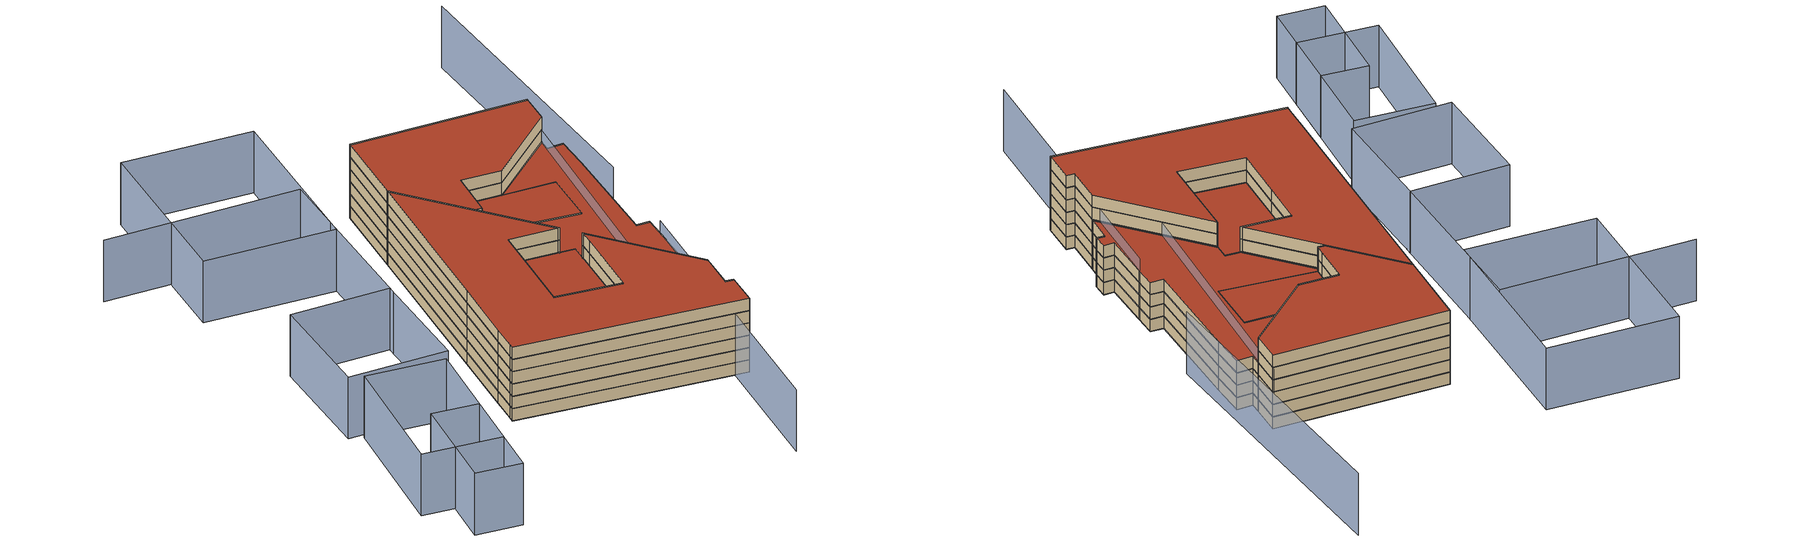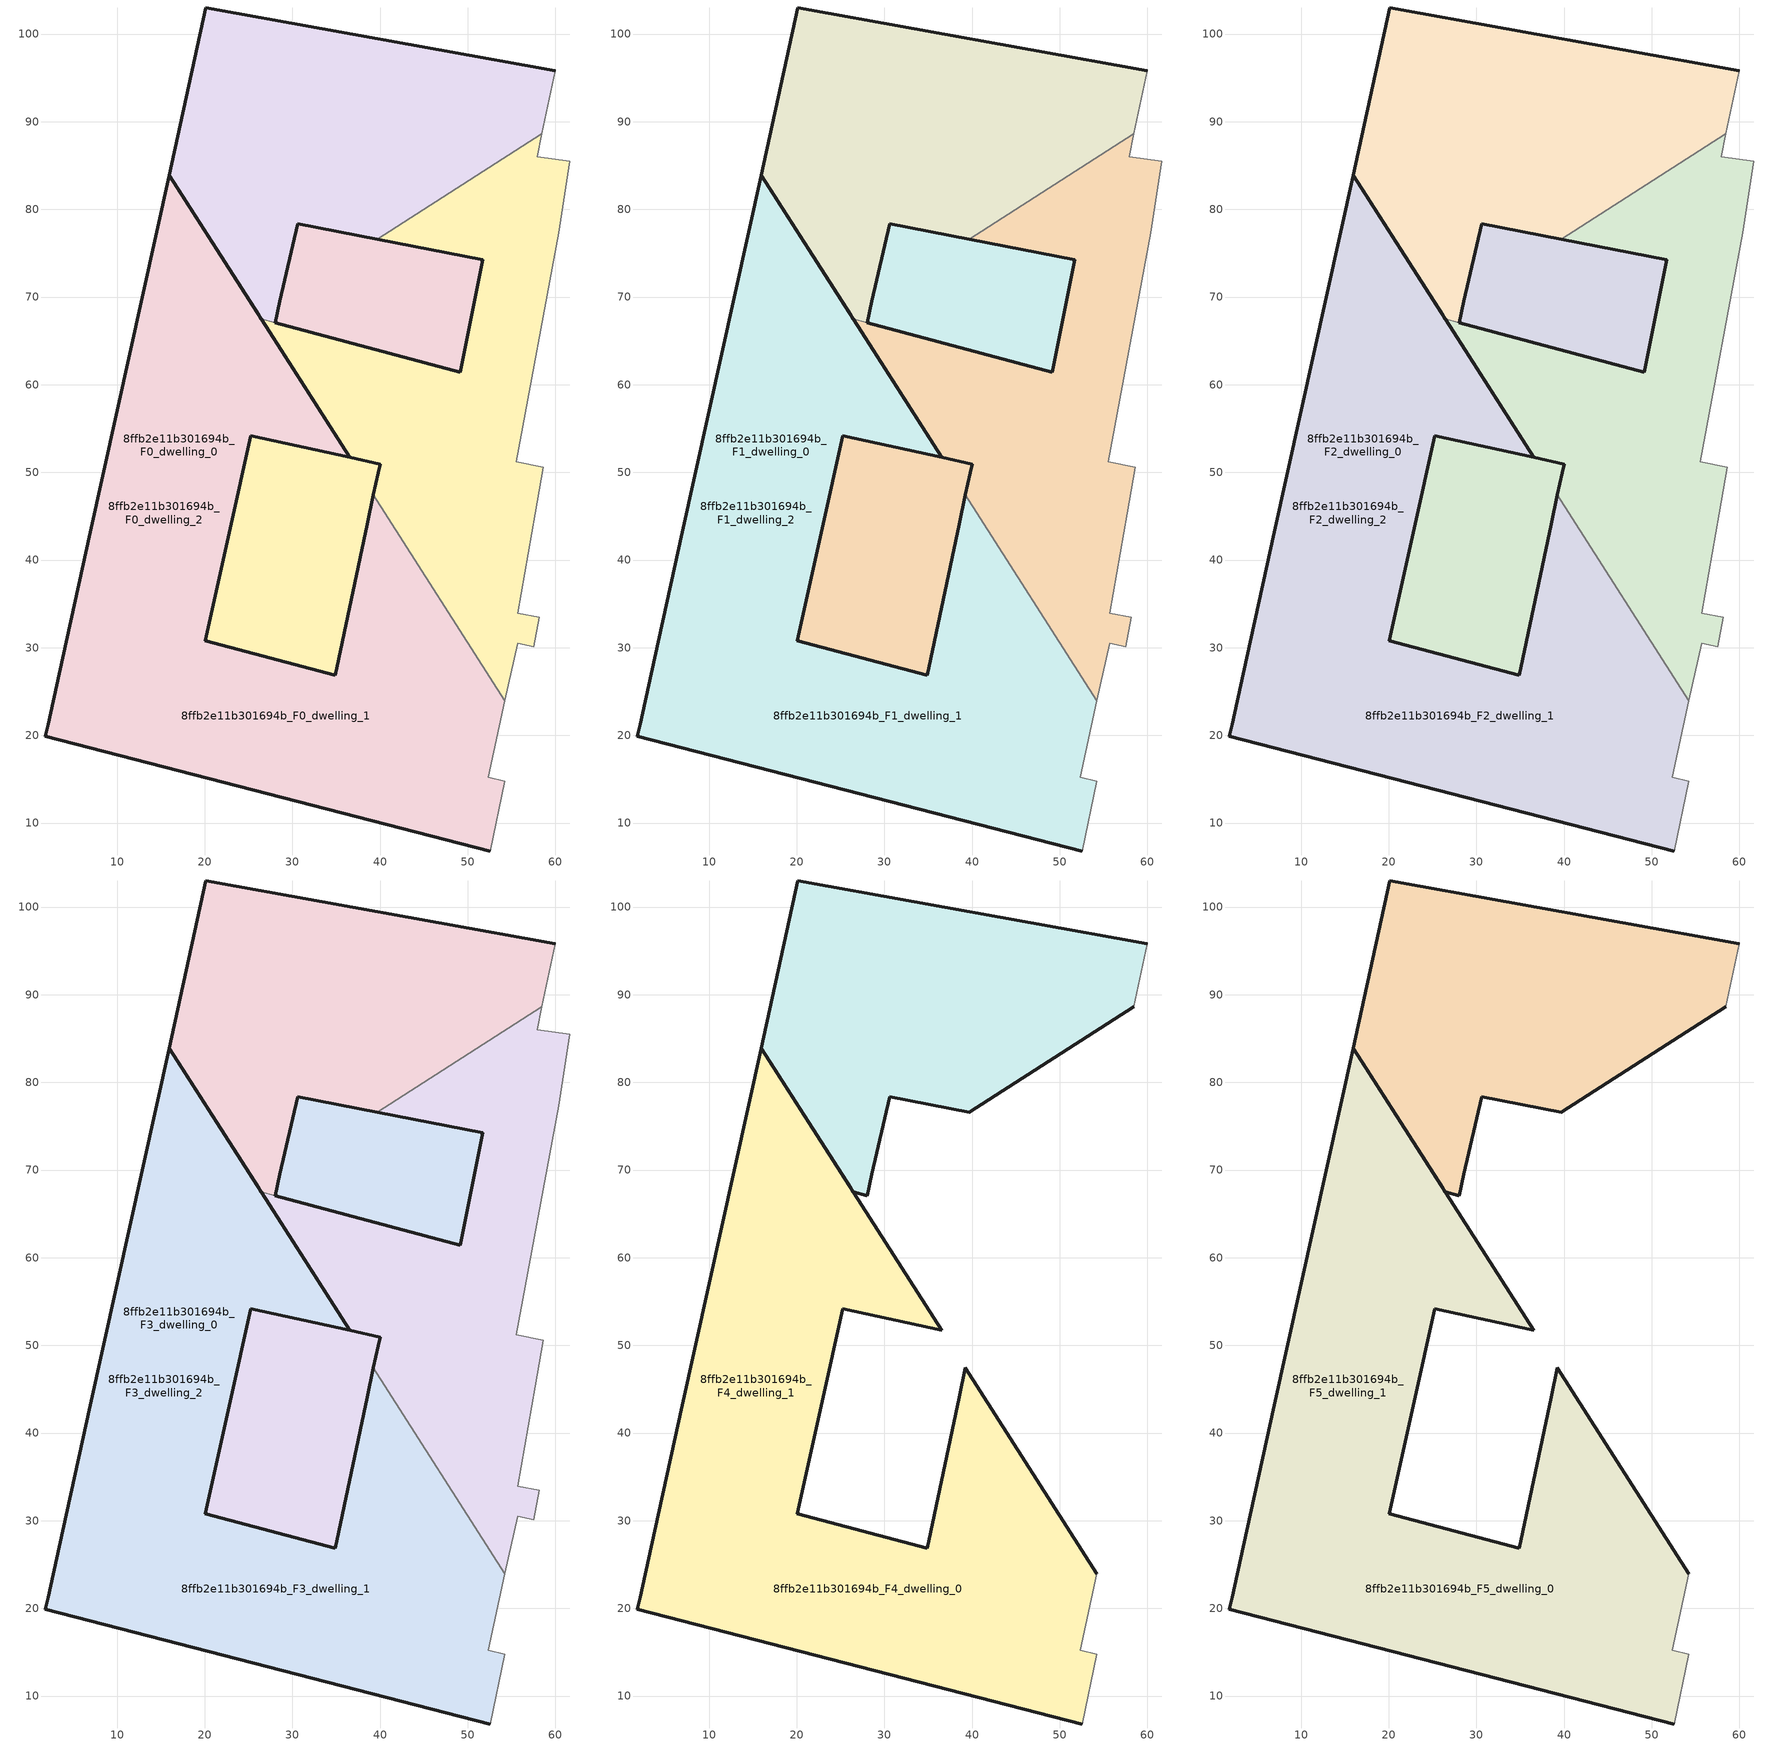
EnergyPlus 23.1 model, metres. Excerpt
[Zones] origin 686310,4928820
8ffb2e11b301694b_F0_dwelling_0
 floor ground (EU_floor_Construction): 52.6,6.82 54.23,14.78 52.33,15.24 54.25,23.96 39.25,47.44 38.54,44.08 34.87,26.85 20.09,30.81 22.93,43.64 25.27,54.2 36.52,51.7 26.42,67.52 26.27,67.76 26.13,67.96 15.94,83.92 6.97,43.19 3.39,27.01 2.13,21.26 1.83,19.93 z0; 26.27,67.76 15.94,83.92 26.13,67.96 z0; 58.46,88.62 59.96,95.82 20.14,102.97 15.94,83.92 26.27,67.76 26.42,67.53 28.02,67.09 28.58,69.53 30.63,78.38 39.67,76.61 z0; 57.56,30.11 58.16,33.49 55.69,33.92 57.68,45.34 58.6,50.62 55.55,51.21 60.36,77.36 61.62,85.51 57.92,86.03 58.46,88.62 39.67,76.61 51.74,74.25 49.13,61.42 28.02,67.09 26.42,67.53 26.42,67.52 36.52,51.7 40,50.93 39.79,49.97 39.25,47.44 54.25,23.96 55.69,30.51 z0; 34.87,26.85 38.54,44.08 39.25,47.44 39.79,49.97 40,50.93 36.52,51.7 25.27,54.2 22.93,43.64 20.09,30.81 z0; 49.13,61.42 51.74,74.25 39.67,76.61 30.63,78.38 28.58,69.53 28.02,67.09 z0
 wall outside (EU_wall_Construction): 52.6,6.82 1.83,19.93 2.13,21.26 3.39,27.01 6.97,43.19 15.94,83.92 36.52,51.7 25.27,54.2 22.93,43.64 20.09,30.81 34.87,26.85 38.54,44.08 39.25,47.44 z0:3
 wall adiabatic (EU_wall_Construction): 54.25,23.96 52.33,15.24 54.23,14.78 52.6,6.82 z0:3
 wall to 8ffb2e11b301694b_F0_dwelling_2 (EU_wall_Construction): 39.25,47.44 54.25,23.96 z0:3
8ffb2e11b301694b_F0_dwelling_1
 floor ground (EU_floor_Construction): 52.6,6.82 54.23,14.78 52.33,15.24 54.25,23.96 39.25,47.44 38.54,44.08 34.87,26.85 20.09,30.81 22.93,43.64 25.27,54.2 36.52,51.7 26.27,67.76 26.13,67.96 15.94,83.92 6.97,43.19 3.39,27.01 2.13,21.26 1.83,19.93 z0; 26.27,67.76 15.94,83.92 26.13,67.96 z0; 58.46,88.62 59.96,95.82 20.14,102.97 15.94,83.92 26.27,67.76 26.42,67.53 28.02,67.09 28.58,69.53 30.63,78.38 39.67,76.61 z0
 wall outside (EU_wall_Construction): 26.42,67.53 26.14,67.96 15.94,83.92 20.14,102.97 59.96,95.82 / 39.67,76.61 30.63,78.38 28.58,69.53 28.02,67.09 z0:3
 wall adiabatic (EU_wall_Construction): 59.96,95.82 58.46,88.62 z0:3
 wall to 8ffb2e11b301694b_F0_dwelling_2 (EU_wall_Construction): 58.46,88.62 39.67,76.61 / 28.02,67.1 26.42,67.53 z0:3
8ffb2e11b301694b_F0_dwelling_2
 floor ground (EU_floor_Construction): 52.6,6.82 54.23,14.78 52.33,15.24 54.25,23.96 39.25,47.44 38.54,44.08 34.87,26.85 20.09,30.81 22.93,43.64 25.27,54.2 36.52,51.7 26.42,67.52 15.94,83.92 6.97,43.19 3.39,27.01 2.13,21.26 1.83,19.93 z0; 57.56,30.11 58.16,33.49 55.69,33.92 57.68,45.34 58.6,50.62 55.55,51.21 60.36,77.36 61.62,85.51 57.92,86.03 58.46,88.62 39.67,76.61 51.74,74.25 49.13,61.42 28.02,67.09 26.42,67.53 26.42,67.52 36.52,51.7 40,50.93 39.79,49.97 39.25,47.44 54.25,23.96 55.69,30.51 z0; 34.87,26.85 38.54,44.08 39.25,47.44 39.79,49.97 40,50.93 36.52,51.7 25.27,54.2 22.93,43.64 20.09,30.81 z0
 wall outside (EU_wall_Construction): 28.02,67.09 49.13,61.42 51.74,74.25 39.67,76.61 / 39.25,47.44 39.79,49.97 40,50.93 36.52,51.7 26.42,67.52 26.42,67.53 z0:3
 wall adiabatic (EU_wall_Construction): 58.46,88.62 57.92,86.03 61.62,85.51 60.36,77.36 55.55,51.21 58.6,50.62 57.68,45.34 55.69,33.92 58.16,33.49 57.56,30.11 55.69,30.51 54.25,23.96 z0:3
8ffb2e11b301694b_F1_dwelling_0
 floor outside (EU_floor_Construction): 57.56,30.11 58.16,33.49 55.69,33.92 57.68,45.34 58.6,50.62 55.55,51.21 60.36,77.36 61.62,85.51 57.92,86.03 58.46,88.62 39.67,76.61 51.74,74.25 49.13,61.42 28.02,67.09 26.42,67.53 26.42,67.52 36.52,51.7 40,50.93 39.79,49.97 39.25,47.44 54.25,23.96 55.69,30.51 z3; 34.87,26.85 38.54,44.08 39.25,47.44 39.79,49.97 40,50.93 36.52,51.7 25.27,54.2 22.93,43.64 20.09,30.81 z3; 58.46,88.62 59.96,95.82 20.14,102.97 15.94,83.92 26.27,67.76 26.42,67.53 28.02,67.09 28.58,69.53 30.63,78.38 39.67,76.61 z3; 26.27,67.76 15.94,83.92 26.13,67.96 z3
 floor to 8ffb2e11b301694b_F0_dwelling_0 (EU_floor_Construction): 52.6,6.82 54.23,14.78 52.33,15.24 54.25,23.96 39.25,47.44 38.54,44.08 34.87,26.85 20.09,30.81 22.93,43.64 25.27,54.2 36.52,51.7 26.42,67.52 26.27,67.76 26.13,67.96 15.94,83.92 6.97,43.19 3.39,27.01 2.13,21.26 1.83,19.93 z3; 49.13,61.42 51.74,74.25 39.67,76.61 30.63,78.38 28.58,69.53 28.02,67.09 z3
 wall outside (EU_wall_Construction): 52.6,6.82 1.83,19.93 2.13,21.26 3.39,27.01 6.97,43.19 15.94,83.92 36.52,51.7 25.27,54.2 22.93,43.64 20.09,30.81 34.87,26.85 38.54,44.08 39.25,47.44 z3:6
 wall adiabatic (EU_wall_Construction): 54.25,23.96 52.33,15.24 54.23,14.78 52.6,6.82 z3:6
 wall to 8ffb2e11b301694b_F1_dwelling_2 (EU_wall_Construction): 39.25,47.44 54.25,23.96 z3:6
8ffb2e11b301694b_F1_dwelling_1
 floor to 8ffb2e11b301694b_F0_dwelling_1 (EU_floor_Construction): 52.6,6.82 54.23,14.78 52.33,15.24 54.25,23.96 39.25,47.44 38.54,44.08 34.87,26.85 20.09,30.81 22.93,43.64 25.27,54.2 36.52,51.7 26.27,67.76 26.13,67.96 15.94,83.92 6.97,43.19 3.39,27.01 2.13,21.26 1.83,19.93 z3; 26.27,67.76 15.94,83.92 26.13,67.96 z3; 58.46,88.62 59.96,95.82 20.14,102.97 15.94,83.92 26.27,67.76 26.42,67.53 28.02,67.09 28.58,69.53 30.63,78.38 39.67,76.61 z3
 wall outside (EU_wall_Construction): 26.42,67.53 26.14,67.96 15.94,83.92 20.14,102.97 59.96,95.82 / 39.67,76.61 30.63,78.38 28.58,69.53 28.02,67.09 z3:6
 wall adiabatic (EU_wall_Construction): 59.96,95.82 58.46,88.62 z3:6
 wall to 8ffb2e11b301694b_F1_dwelling_2 (EU_wall_Construction): 58.46,88.62 39.67,76.61 / 28.02,67.1 26.42,67.53 z3:6
8ffb2e11b301694b_F1_dwelling_2
 floor to 8ffb2e11b301694b_F0_dwelling_2 (EU_floor_Construction): 52.6,6.82 54.23,14.78 52.33,15.24 54.25,23.96 39.25,47.44 38.54,44.08 34.87,26.85 20.09,30.81 22.93,43.64 25.27,54.2 36.52,51.7 26.42,67.52 15.94,83.92 6.97,43.19 3.39,27.01 2.13,21.26 1.83,19.93 z3; 57.56,30.11 58.16,33.49 55.69,33.92 57.68,45.34 58.6,50.62 55.55,51.21 60.36,77.36 61.62,85.51 57.92,86.03 58.46,88.62 39.67,76.61 51.74,74.25 49.13,61.42 28.02,67.09 26.42,67.53 26.42,67.52 36.52,51.7 40,50.93 39.79,49.97 39.25,47.44 54.25,23.96 55.69,30.51 z3; 34.87,26.85 38.54,44.08 39.25,47.44 39.79,49.97 40,50.93 36.52,51.7 25.27,54.2 22.93,43.64 20.09,30.81 z3
 wall outside (EU_wall_Construction): 28.02,67.09 49.13,61.42 51.74,74.25 39.67,76.61 / 39.25,47.44 39.79,49.97 40,50.93 36.52,51.7 26.42,67.52 26.42,67.53 z3:6
 wall adiabatic (EU_wall_Construction): 58.46,88.62 57.92,86.03 61.62,85.51 60.36,77.36 55.55,51.21 58.6,50.62 57.68,45.34 55.69,33.92 58.16,33.49 57.56,30.11 55.69,30.51 54.25,23.96 z3:6
8ffb2e11b301694b_F2_dwelling_0
 floor outside (EU_floor_Construction): 57.56,30.11 58.16,33.49 55.69,33.92 57.68,45.34 58.6,50.62 55.55,51.21 60.36,77.36 61.62,85.51 57.92,86.03 58.46,88.62 39.67,76.61 51.74,74.25 49.13,61.42 28.02,67.09 26.42,67.53 26.42,67.52 36.52,51.7 40,50.93 39.79,49.97 39.25,47.44 54.25,23.96 55.69,30.51 z6; 34.87,26.85 38.54,44.08 39.25,47.44 39.79,49.97 40,50.93 36.52,51.7 25.27,54.2 22.93,43.64 20.09,30.81 z6; 58.46,88.62 59.96,95.82 20.14,102.97 15.94,83.92 26.27,67.76 26.42,67.53 28.02,67.09 28.58,69.53 30.63,78.38 39.67,76.61 z6; 26.27,67.76 15.94,83.92 26.13,67.96 z6
 floor to 8ffb2e11b301694b_F1_dwelling_0 (EU_floor_Construction): 52.6,6.82 54.23,14.78 52.33,15.24 54.25,23.96 39.25,47.44 38.54,44.08 34.87,26.85 20.09,30.81 22.93,43.64 25.27,54.2 36.52,51.7 26.42,67.52 26.27,67.76 26.13,67.96 15.94,83.92 6.97,43.19 3.39,27.01 2.13,21.26 1.83,19.93 z6; 49.13,61.42 51.74,74.25 39.67,76.61 30.63,78.38 28.58,69.53 28.02,67.09 z6
 wall outside (EU_wall_Construction): 52.6,6.82 1.83,19.93 2.13,21.26 3.39,27.01 6.97,43.19 15.94,83.92 36.52,51.7 25.27,54.2 22.93,43.64 20.09,30.81 34.87,26.85 38.54,44.08 39.25,47.44 z6:9
 wall adiabatic (EU_wall_Construction): 54.25,23.96 52.33,15.24 54.23,14.78 52.6,6.82 z6:9
 wall to 8ffb2e11b301694b_F2_dwelling_2 (EU_wall_Construction): 39.25,47.44 54.25,23.96 z6:9
8ffb2e11b301694b_F2_dwelling_1
 floor to 8ffb2e11b301694b_F1_dwelling_1 (EU_floor_Construction): 52.6,6.82 54.23,14.78 52.33,15.24 54.25,23.96 39.25,47.44 38.54,44.08 34.87,26.85 20.09,30.81 22.93,43.64 25.27,54.2 36.52,51.7 26.27,67.76 26.13,67.96 15.94,83.92 6.97,43.19 3.39,27.01 2.13,21.26 1.83,19.93 z6; 26.27,67.76 15.94,83.92 26.13,67.96 z6; 58.46,88.62 59.96,95.82 20.14,102.97 15.94,83.92 26.27,67.76 26.42,67.53 28.02,67.09 28.58,69.53 30.63,78.38 39.67,76.61 z6
 wall outside (EU_wall_Construction): 26.42,67.53 26.14,67.96 15.94,83.92 20.14,102.97 59.96,95.82 / 39.67,76.61 30.63,78.38 28.58,69.53 28.02,67.09 z6:9
 wall adiabatic (EU_wall_Construction): 59.96,95.82 58.46,88.62 z6:9
 wall to 8ffb2e11b301694b_F2_dwelling_2 (EU_wall_Construction): 58.46,88.62 39.67,76.61 / 28.02,67.1 26.42,67.53 z6:9
8ffb2e11b301694b_F2_dwelling_2
 floor to 8ffb2e11b301694b_F1_dwelling_2 (EU_floor_Construction): 52.6,6.82 54.23,14.78 52.33,15.24 54.25,23.96 39.25,47.44 38.54,44.08 34.87,26.85 20.09,30.81 22.93,43.64 25.27,54.2 36.52,51.7 26.42,67.52 15.94,83.92 6.97,43.19 3.39,27.01 2.13,21.26 1.83,19.93 z6; 57.56,30.11 58.16,33.49 55.69,33.92 57.68,45.34 58.6,50.62 55.55,51.21 60.36,77.36 61.62,85.51 57.92,86.03 58.46,88.62 39.67,76.61 51.74,74.25 49.13,61.42 28.02,67.09 26.42,67.53 26.42,67.52 36.52,51.7 40,50.93 39.79,49.97 39.25,47.44 54.25,23.96 55.69,30.51 z6; 34.87,26.85 38.54,44.08 39.25,47.44 39.79,49.97 40,50.93 36.52,51.7 25.27,54.2 22.93,43.64 20.09,30.81 z6
 wall outside (EU_wall_Construction): 28.02,67.09 49.13,61.42 51.74,74.25 39.67,76.61 / 39.25,47.44 39.79,49.97 40,50.93 36.52,51.7 26.42,67.52 26.42,67.53 z6:9
 wall adiabatic (EU_wall_Construction): 58.46,88.62 57.92,86.03 61.62,85.51 60.36,77.36 55.55,51.21 58.6,50.62 57.68,45.34 55.69,33.92 58.16,33.49 57.56,30.11 55.69,30.51 54.25,23.96 z6:9
8ffb2e11b301694b_F3_dwelling_0
 floor outside (EU_floor_Construction): 57.56,30.11 58.16,33.49 55.69,33.92 57.68,45.34 58.6,50.62 55.55,51.21 60.36,77.36 61.62,85.51 57.92,86.03 58.46,88.62 39.67,76.61 51.74,74.25 49.13,61.42 28.02,67.09 26.42,67.53 26.42,67.52 36.52,51.7 40,50.93 39.79,49.97 39.25,47.44 54.25,23.96 55.69,30.51 z9; 34.87,26.85 38.54,44.08 39.25,47.44 39.79,49.97 40,50.93 36.52,51.7 25.27,54.2 22.93,43.64 20.09,30.81 z9; 58.46,88.62 59.96,95.82 20.14,102.97 15.94,83.92 26.27,67.76 26.42,67.53 28.02,67.09 28.58,69.53 30.63,78.38 39.67,76.61 z9; 26.27,67.76 15.94,83.92 26.13,67.96 z9
 floor to 8ffb2e11b301694b_F2_dwelling_0 (EU_floor_Construction): 52.6,6.82 54.23,14.78 52.33,15.24 54.25,23.96 39.25,47.44 38.54,44.08 34.87,26.85 20.09,30.81 22.93,43.64 25.27,54.2 36.52,51.7 26.42,67.52 26.27,67.76 26.13,67.96 15.94,83.92 6.97,43.19 3.39,27.01 2.13,21.26 1.83,19.93 z9; 49.13,61.42 51.74,74.25 39.67,76.61 30.63,78.38 28.58,69.53 28.02,67.09 z9
 wall outside (EU_wall_Construction): 52.6,6.82 1.83,19.93 2.13,21.26 3.39,27.01 6.97,43.19 15.94,83.92 36.52,51.7 25.27,54.2 22.93,43.64 20.09,30.81 34.87,26.85 38.54,44.08 39.25,47.44 z9:12
 wall adiabatic (EU_wall_Construction): 54.25,23.96 52.33,15.24 54.23,14.78 52.6,6.82 z9:12
 wall to 8ffb2e11b301694b_F3_dwelling_2 (EU_wall_Construction): 39.25,47.44 54.25,23.96 z9:12
 roof outside (EU_floor_Construction): 61.62,85.51 60.36,77.36 55.55,51.21 58.6,50.62 57.68,45.34 55.69,33.92 58.16,33.49 57.56,30.11 55.69,30.51 54.25,23.96 39.25,47.44 39.79,49.97 40,50.93 36.52,51.7 26.42,67.52 26.42,67.53 28.02,67.09 49.13,61.42 51.74,74.25 39.67,76.61 58.46,88.62 57.92,86.03 z12; 40,50.93 39.79,49.97 39.25,47.44 38.54,44.08 34.87,26.85 20.09,30.81 22.93,43.64 25.27,54.2 36.52,51.7 z12; 51.74,74.25 49.13,61.42 28.02,67.09 28.58,69.53 30.63,78.38 39.67,76.61 z12
8ffb2e11b301694b_F3_dwelling_1
 floor to 8ffb2e11b301694b_F2_dwelling_1 (EU_floor_Construction): 52.6,6.82 54.23,14.78 52.33,15.24 54.25,23.96 39.25,47.44 38.54,44.08 34.87,26.85 20.09,30.81 22.93,43.64 25.27,54.2 36.52,51.7 26.27,67.76 26.13,67.96 15.94,83.92 6.97,43.19 3.39,27.01 2.13,21.26 1.83,19.93 z9; 26.27,67.76 15.94,83.92 26.13,67.96 z9; 58.46,88.62 59.96,95.82 20.14,102.97 15.94,83.92 26.27,67.76 26.42,67.53 28.02,67.09 28.58,69.53 30.63,78.38 39.67,76.61 z9
 wall outside (EU_wall_Construction): 26.42,67.53 26.14,67.96 15.94,83.92 20.14,102.97 59.96,95.82 / 39.67,76.61 30.63,78.38 28.58,69.53 28.02,67.09 z9:12
 wall adiabatic (EU_wall_Construction): 59.96,95.82 58.46,88.62 z9:12
 wall to 8ffb2e11b301694b_F3_dwelling_2 (EU_wall_Construction): 58.46,88.62 39.67,76.61 / 28.02,67.1 26.42,67.53 z9:12
8ffb2e11b301694b_F3_dwelling_2
 floor to 8ffb2e11b301694b_F2_dwelling_2 (EU_floor_Construction): 52.6,6.82 54.23,14.78 52.33,15.24 54.25,23.96 39.25,47.44 38.54,44.08 34.87,26.85 20.09,30.81 22.93,43.64 25.27,54.2 36.52,51.7 26.42,67.52 15.94,83.92 6.97,43.19 3.39,27.01 2.13,21.26 1.83,19.93 z9; 57.56,30.11 58.16,33.49 55.69,33.92 57.68,45.34 58.6,50.62 55.55,51.21 60.36,77.36 61.62,85.51 57.92,86.03 58.46,88.62 39.67,76.61 51.74,74.25 49.13,61.42 28.02,67.09 26.42,67.53 26.42,67.52 36.52,51.7 40,50.93 39.79,49.97 39.25,47.44 54.25,23.96 55.69,30.51 z9; 34.87,26.85 38.54,44.08 39.25,47.44 39.79,49.97 40,50.93 36.52,51.7 25.27,54.2 22.93,43.64 20.09,30.81 z9
 wall outside (EU_wall_Construction): 28.02,67.09 49.13,61.42 51.74,74.25 39.67,76.61 / 39.25,47.44 39.79,49.97 40,50.93 36.52,51.7 26.42,67.52 26.42,67.53 z9:12
 wall adiabatic (EU_wall_Construction): 58.46,88.62 57.92,86.03 61.62,85.51 60.36,77.36 55.55,51.21 58.6,50.62 57.68,45.34 55.69,33.92 58.16,33.49 57.56,30.11 55.69,30.51 54.25,23.96 z9:12
 roof outside (EU_roof_Construction): 26.42,67.52 36.52,51.7 25.27,54.2 22.93,43.64 20.09,30.81 34.87,26.85 38.54,44.08 39.25,47.44 54.25,23.96 52.33,15.24 54.23,14.78 52.6,6.82 1.83,19.93 2.13,21.26 3.39,27.01 6.97,43.19 15.94,83.92 z12; 61.62,85.51 60.36,77.36 55.55,51.21 58.6,50.62 57.68,45.34 55.69,33.92 58.16,33.49 57.56,30.11 55.69,30.51 54.25,23.96 39.25,47.44 39.79,49.97 40,50.93 36.52,51.7 26.42,67.52 26.42,67.53 28.02,67.09 49.13,61.42 51.74,74.25 39.67,76.61 58.46,88.62 57.92,86.03 z12; 40,50.93 39.79,49.97 39.25,47.44 38.54,44.08 34.87,26.85 20.09,30.81 22.93,43.64 25.27,54.2 36.52,51.7 z12
8ffb2e11b301694b_F4_dwelling_0
 floor outside (EU_floor_Construction): 58.46,88.62 59.96,95.82 20.14,102.97 15.94,83.92 26.27,67.76 26.42,67.53 28.02,67.09 28.58,69.53 30.63,78.38 39.67,76.61 z12; 26.27,67.76 15.94,83.92 26.13,67.96 z12
 floor to 8ffb2e11b301694b_F3_dwelling_0 (EU_floor_Construction): 52.6,6.82 54.23,14.78 52.33,15.24 54.25,23.96 39.25,47.44 38.54,44.08 34.87,26.85 20.09,30.81 22.93,43.64 25.27,54.2 36.52,51.7 26.42,67.52 26.27,67.76 26.13,67.96 15.94,83.92 6.97,43.19 3.39,27.01 2.13,21.26 1.83,19.93 z12
 wall outside (EU_wall_Construction): 52.6,6.82 1.83,19.93 2.13,21.26 3.39,27.01 6.97,43.19 15.94,83.92 36.52,51.7 25.27,54.2 22.93,43.64 20.09,30.81 34.87,26.85 38.54,44.08 39.25,47.44 54.25,23.96 z12:15
 wall adiabatic (EU_wall_Construction): 54.25,23.96 52.33,15.24 54.23,14.78 52.6,6.82 z12:15
8ffb2e11b301694b_F4_dwelling_1
 floor to 8ffb2e11b301694b_F3_dwelling_1 (EU_floor_Construction): 52.6,6.82 54.23,14.78 52.33,15.24 54.25,23.96 39.25,47.44 38.54,44.08 34.87,26.85 20.09,30.81 22.93,43.64 25.27,54.2 36.52,51.7 26.27,67.76 26.13,67.96 15.94,83.92 6.97,43.19 3.39,27.01 2.13,21.26 1.83,19.93 z12; 26.27,67.76 15.94,83.92 26.13,67.96 z12; 58.46,88.62 59.96,95.82 20.14,102.97 15.94,83.92 26.27,67.76 26.42,67.53 28.02,67.09 28.58,69.53 30.63,78.38 39.67,76.61 z12
 wall outside (EU_wall_Construction): 58.46,88.62 39.67,76.61 30.63,78.38 28.58,69.53 28.02,67.09 26.42,67.53 26.14,67.96 15.94,83.92 20.14,102.97 59.96,95.82 z12:15
 wall adiabatic (EU_wall_Construction): 59.96,95.82 58.46,88.62 z12:15
8ffb2e11b301694b_F5_dwelling_0
 floor outside (EU_floor_Construction): 26.27,67.76 15.94,83.92 26.13,67.96 z15; 58.46,88.62 59.96,95.82 20.14,102.97 15.94,83.92 26.27,67.76 26.42,67.53 28.02,67.09 28.58,69.53 30.63,78.38 39.67,76.61 z15
 floor to 8ffb2e11b301694b_F4_dwelling_0 (EU_floor_Construction): 52.6,6.82 54.23,14.78 52.33,15.24 54.25,23.96 39.25,47.44 38.54,44.08 34.87,26.85 20.09,30.81 22.93,43.64 25.27,54.2 36.52,51.7 26.27,67.76 26.13,67.96 15.94,83.92 6.97,43.19 3.39,27.01 2.13,21.26 1.83,19.93 z15
 wall outside (EU_wall_Construction): 52.6,6.82 1.83,19.93 2.13,21.26 3.39,27.01 6.97,43.19 15.94,83.92 36.52,51.7 25.27,54.2 22.93,43.64 20.09,30.81 34.87,26.85 38.54,44.08 39.25,47.44 54.25,23.96 z15:18
 wall adiabatic (EU_wall_Construction): 54.25,23.96 52.33,15.24 54.23,14.78 52.6,6.82 z15:18
 roof outside (EU_roof_Construction): 15.94,83.92 26.27,67.76 26.13,67.96 z18; 26.27,67.76 36.52,51.7 25.27,54.2 22.93,43.64 20.09,30.81 34.87,26.85 38.54,44.08 39.25,47.44 54.25,23.96 52.33,15.24 54.23,14.78 52.6,6.82 1.83,19.93 2.13,21.26 3.39,27.01 6.97,43.19 15.94,83.92 26.13,67.96 z18; 59.96,95.82 58.46,88.62 39.67,76.61 30.63,78.38 28.58,69.53 28.02,67.09 26.42,67.53 26.27,67.76 15.94,83.92 20.14,102.97 z18
8ffb2e11b301694b_F5_dwelling_1
 floor to 8ffb2e11b301694b_F4_dwelling_1 (EU_floor_Construction): 52.6,6.82 54.23,14.78 52.33,15.24 54.25,23.96 39.25,47.44 38.54,44.08 34.87,26.85 20.09,30.81 22.93,43.64 25.27,54.2 36.52,51.7 26.27,67.76 26.13,67.96 15.94,83.92 6.97,43.19 3.39,27.01 2.13,21.26 1.83,19.93 z15; 26.27,67.76 15.94,83.92 26.13,67.96 z15; 58.46,88.62 59.96,95.82 20.14,102.97 15.94,83.92 26.27,67.76 26.42,67.53 28.02,67.09 28.58,69.53 30.63,78.38 39.67,76.61 z15
 wall outside (EU_wall_Construction): 58.46,88.62 39.67,76.61 30.63,78.38 28.58,69.53 28.02,67.09 26.42,67.53 26.14,67.96 15.94,83.92 20.14,102.97 59.96,95.82 z15:18
 wall adiabatic (EU_wall_Construction): 59.96,95.82 58.46,88.62 z15:18
 roof outside (EU_roof_Construction): 15.94,83.92 26.27,67.76 26.13,67.96 z18; 26.27,67.76 36.52,51.7 25.27,54.2 22.93,43.64 20.09,30.81 34.87,26.85 38.54,44.08 39.25,47.44 54.25,23.96 52.33,15.24 54.23,14.78 52.6,6.82 1.83,19.93 2.13,21.26 3.39,27.01 6.97,43.19 15.94,83.92 26.13,67.96 z18; 59.96,95.82 58.46,88.62 39.67,76.61 30.63,78.38 28.58,69.53 28.02,67.09 26.42,67.53 26.27,67.76 15.94,83.92 20.14,102.97 z18
shading: 42.67,-23.48 57.78,45.79 / 46.07,37.4 60.1,96.41 / 61.78,68.07 69.26,139.22 / -39.84,106.23 4.52,98.62 / 4.52,98.62 -2.88,55.46 / -13.54,10.14 -19.53,-13.85 / -19.53,-13.85 -29.93,-11.25 / -29.93,-11.25 -23.94,12.73 / -23.94,12.73 -13.54,10.14 / -9.03,28.07 -16.91,-3.26 / -16.91,-3.26 -34.57,1.18 / -34.57,1.18 -26.69,32.51 / -26.69,32.51 -9.03,28.07 / -2.62,56.99 -6.96,30.36 / -6.96,30.36 -29.6,34.05 / -29.6,34.05 -25.26,60.68 / -25.26,60.68 -2.62,56.99 / 9.75,122.53 1.55,81.81 / 1.55,81.81 -27.82,87.73 / -27.82,87.73 -19.62,128.45 / -19.62,128.45 9.75,122.53 z0:15
[Building]
EU S2 Campaign: North Axis=0; Terrain=City; Solar Distribution=FullExterior
[Site:Location]
Bologna: Latitude=44.5; Longitude=11.25; Time Zone=1; Elevation=37
[SizingPeriod:WeatherFileDays]
AnnualSizingPeriod: Begin Month=1; Begin Day of Month=1; End Month=12; End Day of Month=31; Day of Week for Start Day=Monday; Use Weather File Daylight Saving Period=No; Use Weather File Rain and Snow Indicators=No
[MATERIAL]
EU_InternalMass_Material: Roughness=MediumRough; Thickness=0.1; Conductivity=1; Density=1800; Specific Heat=900; Thermal Absorptance=0.9; Solar Absorptance=0.7; Visible Absorptance=0.7
[MATERIAL:NOMASS] Roughness=MediumRough; Thermal Absorptance=0.9; Solar Absorptance=0.7; Visible Absorptance=0.7
Name | Thermal Resistance
EU_wall_NoMass | 0.905828
EU_roof_NoMass | 0.37593
EU_floor_NoMass | 0.67114
[CONSTRUCTION]
EU_wall_Construction: EU_wall_NoMass
EU_roof_Construction: EU_roof_NoMass
EU_floor_Construction: EU_floor_NoMass
EU_InternalMass_Construction: EU_InternalMass_Material
[ZONE] Type=1; Multiplier=1; Ceiling Height=autocalculate; Floor Area=autocalculate; Part of Total Floor Area=Yes
Name | Volume
8ffb2e11b301694b_F0_dwelling_0; 8ffb2e11b301694b_F1_dwelling_0; 8ffb2e11b301694b_F2_dwelling_0; 8ffb2e11b301694b_F3_dwelling_0 | 12293.1
8ffb2e11b301694b_F4_dwelling_0; 8ffb2e11b301694b_F5_dwelling_0; 8ffb2e11b301694b_F0_dwelling_1 | 7796.72
8ffb2e11b301694b_F1_dwelling_1; 8ffb2e11b301694b_F2_dwelling_1; 8ffb2e11b301694b_F3_dwelling_1; 8ffb2e11b301694b_F4_dwelling_1; 8ffb2e11b301694b_F5_dwelling_1 | 7796.71
8ffb2e11b301694b_F0_dwelling_2; 8ffb2e11b301694b_F1_dwelling_2; 8ffb2e11b301694b_F2_dwelling_2; 8ffb2e11b301694b_F3_dwelling_2 | 8886.39
[INTERNALMASS] Construction=EU_InternalMass_Construction
Name | Zone or ZoneList | Surface Area
8ffb2e11b301694b_F0_dwelling_0_EU_InternalMass | 8ffb2e11b301694b_F0_dwelling_0 | 1730.72
8ffb2e11b301694b_F0_dwelling_1_EU_InternalMass | 8ffb2e11b301694b_F0_dwelling_1 | 868.189
8ffb2e11b301694b_F0_dwelling_2_EU_InternalMass | 8ffb2e11b301694b_F0_dwelling_2 | 862.549
8ffb2e11b301694b_F1_dwelling_0_EU_InternalMass | 8ffb2e11b301694b_F1_dwelling_0 | 1730.72
8ffb2e11b301694b_F1_dwelling_1_EU_InternalMass | 8ffb2e11b301694b_F1_dwelling_1 | 868.189
8ffb2e11b301694b_F1_dwelling_2_EU_InternalMass | 8ffb2e11b301694b_F1_dwelling_2 | 862.549
8ffb2e11b301694b_F2_dwelling_0_EU_InternalMass | 8ffb2e11b301694b_F2_dwelling_0 | 1730.72
8ffb2e11b301694b_F2_dwelling_1_EU_InternalMass | 8ffb2e11b301694b_F2_dwelling_1 | 868.189
8ffb2e11b301694b_F2_dwelling_2_EU_InternalMass | 8ffb2e11b301694b_F2_dwelling_2 | 862.549
8ffb2e11b301694b_F3_dwelling_0_EU_InternalMass | 8ffb2e11b301694b_F3_dwelling_0 | 1730.72
8ffb2e11b301694b_F3_dwelling_1_EU_InternalMass | 8ffb2e11b301694b_F3_dwelling_1 | 868.189
8ffb2e11b301694b_F3_dwelling_2_EU_InternalMass | 8ffb2e11b301694b_F3_dwelling_2 | 862.549
8ffb2e11b301694b_F4_dwelling_0_EU_InternalMass | 8ffb2e11b301694b_F4_dwelling_0 | 1730.74
8ffb2e11b301694b_F4_dwelling_1_EU_InternalMass | 8ffb2e11b301694b_F4_dwelling_1 | 1730.73
8ffb2e11b301694b_F5_dwelling_0_EU_InternalMass | 8ffb2e11b301694b_F5_dwelling_0 | 1730.74
8ffb2e11b301694b_F5_dwelling_1_EU_InternalMass | 8ffb2e11b301694b_F5_dwelling_1 | 1730.73
[OTHEREQUIPMENT] Fuel Type=Electricity; Design Level Calculation Method=Watts/Area; Power per Zone Floor Area=1; Fraction Latent=0; Fraction Radiant=0; Fraction Lost=0; Carbon Dioxide Generation Rate=0; EndUse Subcategory=EU_Step8_InternalGains
Name | Zone or ZoneList or Space or SpaceList | Schedule
EU_Step8_InternalGain_8ffb2e11b301694b_F0_dwelling_0_f000 | 8ffb2e11b301694b_F0_dwelling_0 | EU_Step8_GainSchedule_8ffb2e11b301694b_F0_dwelling_0_f000
EU_Step8_InternalGain_8ffb2e11b301694b_F0_dwelling_1_f000 | 8ffb2e11b301694b_F0_dwelling_1 | EU_Step8_GainSchedule_8ffb2e11b301694b_F0_dwelling_1_f000
EU_Step8_InternalGain_8ffb2e11b301694b_F0_dwelling_2_f000 | 8ffb2e11b301694b_F0_dwelling_2 | EU_Step8_GainSchedule_8ffb2e11b301694b_F0_dwelling_2_f000
EU_Step8_InternalGain_8ffb2e11b301694b_F1_dwelling_0_f000 | 8ffb2e11b301694b_F1_dwelling_0 | EU_Step8_GainSchedule_8ffb2e11b301694b_F1_dwelling_0_f000
EU_Step8_InternalGain_8ffb2e11b301694b_F1_dwelling_1_f000 | 8ffb2e11b301694b_F1_dwelling_1 | EU_Step8_GainSchedule_8ffb2e11b301694b_F1_dwelling_1_f000
EU_Step8_InternalGain_8ffb2e11b301694b_F1_dwelling_2_f000 | 8ffb2e11b301694b_F1_dwelling_2 | EU_Step8_GainSchedule_8ffb2e11b301694b_F1_dwelling_2_f000
EU_Step8_InternalGain_8ffb2e11b301694b_F2_dwelling_0_f000 | 8ffb2e11b301694b_F2_dwelling_0 | EU_Step8_GainSchedule_8ffb2e11b301694b_F2_dwelling_0_f000
EU_Step8_InternalGain_8ffb2e11b301694b_F2_dwelling_1_f000 | 8ffb2e11b301694b_F2_dwelling_1 | EU_Step8_GainSchedule_8ffb2e11b301694b_F2_dwelling_1_f000
EU_Step8_InternalGain_8ffb2e11b301694b_F2_dwelling_2_f000 | 8ffb2e11b301694b_F2_dwelling_2 | EU_Step8_GainSchedule_8ffb2e11b301694b_F2_dwelling_2_f000
EU_Step8_InternalGain_8ffb2e11b301694b_F3_dwelling_0_f000 | 8ffb2e11b301694b_F3_dwelling_0 | EU_Step8_GainSchedule_8ffb2e11b301694b_F3_dwelling_0_f000
EU_Step8_InternalGain_8ffb2e11b301694b_F3_dwelling_1_f000 | 8ffb2e11b301694b_F3_dwelling_1 | EU_Step8_GainSchedule_8ffb2e11b301694b_F3_dwelling_1_f000
EU_Step8_InternalGain_8ffb2e11b301694b_F3_dwelling_2_f000 | 8ffb2e11b301694b_F3_dwelling_2 | EU_Step8_GainSchedule_8ffb2e11b301694b_F3_dwelling_2_f000
EU_Step8_InternalGain_8ffb2e11b301694b_F4_dwelling_0_f000 | 8ffb2e11b301694b_F4_dwelling_0 | EU_Step8_GainSchedule_8ffb2e11b301694b_F4_dwelling_0_f000
EU_Step8_InternalGain_8ffb2e11b301694b_F4_dwelling_1_f000 | 8ffb2e11b301694b_F4_dwelling_1 | EU_Step8_GainSchedule_8ffb2e11b301694b_F4_dwelling_1_f000
EU_Step8_InternalGain_8ffb2e11b301694b_F5_dwelling_0_f000 | 8ffb2e11b301694b_F5_dwelling_0 | EU_Step8_GainSchedule_8ffb2e11b301694b_F5_dwelling_0_f000
EU_Step8_InternalGain_8ffb2e11b301694b_F5_dwelling_1_f000 | 8ffb2e11b301694b_F5_dwelling_1 | EU_Step8_GainSchedule_8ffb2e11b301694b_F5_dwelling_1_f000
[ZONEVENTILATION:DESIGNFLOWRATE] Schedule=EU_AlwaysOn; Design Flow Rate Calculation Method=AirChanges/Hour; Air Changes per Hour=0.73129; Ventilation Type=Natural; Fan Pressure Rise=0; Fan Total Efficiency=1; Constant Term Coefficient=1; Temperature Term Coefficient=0; Velocity Term Coefficient=0; Velocity Squared Term Coefficient=0; Minimum Indoor Temperature=-100; Maximum Indoor Temperature=100; Delta Temperature=-100; Minimum Outdoor Temperature=-100; Maximum Outdoor Temperature=100; Maximum Wind Speed=40
Name | Zone or ZoneList or Space or SpaceList
EU_ConstantAir_8ffb2e11b301694b_F0_dwelling_0 | 8ffb2e11b301694b_F0_dwelling_0
EU_ConstantAir_8ffb2e11b301694b_F0_dwelling_1 | 8ffb2e11b301694b_F0_dwelling_1
EU_ConstantAir_8ffb2e11b301694b_F0_dwelling_2 | 8ffb2e11b301694b_F0_dwelling_2
EU_ConstantAir_8ffb2e11b301694b_F1_dwelling_0 | 8ffb2e11b301694b_F1_dwelling_0
EU_ConstantAir_8ffb2e11b301694b_F1_dwelling_1 | 8ffb2e11b301694b_F1_dwelling_1
EU_ConstantAir_8ffb2e11b301694b_F1_dwelling_2 | 8ffb2e11b301694b_F1_dwelling_2
EU_ConstantAir_8ffb2e11b301694b_F2_dwelling_0 | 8ffb2e11b301694b_F2_dwelling_0
EU_ConstantAir_8ffb2e11b301694b_F2_dwelling_1 | 8ffb2e11b301694b_F2_dwelling_1
EU_ConstantAir_8ffb2e11b301694b_F2_dwelling_2 | 8ffb2e11b301694b_F2_dwelling_2
EU_ConstantAir_8ffb2e11b301694b_F3_dwelling_0 | 8ffb2e11b301694b_F3_dwelling_0
EU_ConstantAir_8ffb2e11b301694b_F3_dwelling_1 | 8ffb2e11b301694b_F3_dwelling_1
EU_ConstantAir_8ffb2e11b301694b_F3_dwelling_2 | 8ffb2e11b301694b_F3_dwelling_2
EU_ConstantAir_8ffb2e11b301694b_F4_dwelling_0 | 8ffb2e11b301694b_F4_dwelling_0
EU_ConstantAir_8ffb2e11b301694b_F4_dwelling_1 | 8ffb2e11b301694b_F4_dwelling_1
EU_ConstantAir_8ffb2e11b301694b_F5_dwelling_0 | 8ffb2e11b301694b_F5_dwelling_0
EU_ConstantAir_8ffb2e11b301694b_F5_dwelling_1 | 8ffb2e11b301694b_F5_dwelling_1
[HVACTEMPLATE:THERMOSTAT] Constant Heating Setpoint=20; Constant Cooling Setpoint=50
EU_HeatOnly_8ffb2e11b301694b_F0_dwelling_0; EU_HeatOnly_8ffb2e11b301694b_F0_dwelling_1; EU_HeatOnly_8ffb2e11b301694b_F0_dwelling_2; EU_HeatOnly_8ffb2e11b301694b_F1_dwelling_0; EU_HeatOnly_8ffb2e11b301694b_F1_dwelling_1; EU_HeatOnly_8ffb2e11b301694b_F1_dwelling_2; EU_HeatOnly_8ffb2e11b301694b_F2_dwelling_0; EU_HeatOnly_8ffb2e11b301694b_F2_dwelling_1; EU_HeatOnly_8ffb2e11b301694b_F2_dwelling_2; EU_HeatOnly_8ffb2e11b301694b_F3_dwelling_0; EU_HeatOnly_8ffb2e11b301694b_F3_dwelling_1; EU_HeatOnly_8ffb2e11b301694b_F3_dwelling_2; EU_HeatOnly_8ffb2e11b301694b_F4_dwelling_0; EU_HeatOnly_8ffb2e11b301694b_F4_dwelling_1; EU_HeatOnly_8ffb2e11b301694b_F5_dwelling_0; EU_HeatOnly_8ffb2e11b301694b_F5_dwelling_1
[HVACTEMPLATE:ZONE:IDEALLOADSAIRSYSTEM] System Availability Schedule=EU_AlwaysOn; Maximum Heating Supply Air Temperature=50; Minimum Cooling Supply Air Temperature=13; Maximum Heating Supply Air Humidity Ratio=0.0156; Minimum Cooling Supply Air Humidity Ratio=0.0077; Heating Limit=NoLimit; Cooling Limit=NoLimit; Heating Availability Schedule=EU_AlwaysOn; Cooling Availability Schedule=EU_CoolingOff; Dehumidification Control Type=ConstantSensibleHeatRatio; Cooling Sensible Heat Ratio=0.7; Dehumidification Setpoint=60; Humidification Control Type=None; Humidification Setpoint=30; Outdoor Air Method=None; Outdoor Air Flow Rate per Person=0.00944; Outdoor Air Flow Rate per Zone Floor Area=0; Outdoor Air Flow Rate per Zone=0; Demand Controlled Ventilation Type=None; Outdoor Air Economizer Type=NoEconomizer; Heat Recovery Type=None; Sensible Heat Recovery Effectiveness=0.7; Latent Heat Recovery Effectiveness=0.65
Name | Template Thermostat
8ffb2e11b301694b_F0_dwelling_0 | EU_HeatOnly_8ffb2e11b301694b_F0_dwelling_0
8ffb2e11b301694b_F0_dwelling_1 | EU_HeatOnly_8ffb2e11b301694b_F0_dwelling_1
8ffb2e11b301694b_F0_dwelling_2 | EU_HeatOnly_8ffb2e11b301694b_F0_dwelling_2
8ffb2e11b301694b_F1_dwelling_0 | EU_HeatOnly_8ffb2e11b301694b_F1_dwelling_0
8ffb2e11b301694b_F1_dwelling_1 | EU_HeatOnly_8ffb2e11b301694b_F1_dwelling_1
8ffb2e11b301694b_F1_dwelling_2 | EU_HeatOnly_8ffb2e11b301694b_F1_dwelling_2
8ffb2e11b301694b_F2_dwelling_0 | EU_HeatOnly_8ffb2e11b301694b_F2_dwelling_0
8ffb2e11b301694b_F2_dwelling_1 | EU_HeatOnly_8ffb2e11b301694b_F2_dwelling_1
8ffb2e11b301694b_F2_dwelling_2 | EU_HeatOnly_8ffb2e11b301694b_F2_dwelling_2
8ffb2e11b301694b_F3_dwelling_0 | EU_HeatOnly_8ffb2e11b301694b_F3_dwelling_0
8ffb2e11b301694b_F3_dwelling_1 | EU_HeatOnly_8ffb2e11b301694b_F3_dwelling_1
8ffb2e11b301694b_F3_dwelling_2 | EU_HeatOnly_8ffb2e11b301694b_F3_dwelling_2
8ffb2e11b301694b_F4_dwelling_0 | EU_HeatOnly_8ffb2e11b301694b_F4_dwelling_0
8ffb2e11b301694b_F4_dwelling_1 | EU_HeatOnly_8ffb2e11b301694b_F4_dwelling_1
8ffb2e11b301694b_F5_dwelling_0 | EU_HeatOnly_8ffb2e11b301694b_F5_dwelling_0
8ffb2e11b301694b_F5_dwelling_1 | EU_HeatOnly_8ffb2e11b301694b_F5_dwelling_1
[SIZING:ZONE] Zone Cooling Design Supply Air Temperature Input Method=SupplyAirTemperature; Zone Cooling Design Supply Air Temperature=13; Zone Heating Design Supply Air Temperature Input Method=SupplyAirTemperature; Zone Heating Design Supply Air Temperature=50; Zone Cooling Design Supply Air Humidity Ratio=0.008; Zone Heating Design Supply Air Humidity Ratio=0.008; Cooling Design Air Flow Method=DesignDay; Cooling Design Air Flow Rate=0; Cooling Minimum Air Flow per Zone Floor Area=0.000762; Cooling Minimum Air Flow=0; Cooling Minimum Air Flow Fraction=0.2; Heating Design Air Flow Method=DesignDay; Heating Design Air Flow Rate=0; Heating Maximum Air Flow per Zone Floor Area=0.002032; Heating Maximum Air Flow=0.141576; Heating Maximum Air Flow Fraction=0.3; Account for Dedicated Outdoor Air System=No; Dedicated Outdoor Air System Control Strategy=NeutralSupplyAir; Dedicated Outdoor Air Low Setpoint Temperature for Design=autosize; Dedicated Outdoor Air High Setpoint Temperature for Design=autosize; Zone Load Sizing Method=Sensible Load Only No Latent Load; Zone Latent Cooling Design Supply Air Humidity Ratio Input Method=HumidityRatioDifference; Zone Cooling Design Supply Air Humidity Ratio Difference=0.005; Zone Latent Heating Design Supply Air Humidity Ratio Input Method=HumidityRatioDifference; Zone Humidification Design Supply Air Humidity Ratio Difference=0.005
8ffb2e11b301694b_F0_dwelling_0; 8ffb2e11b301694b_F0_dwelling_1; 8ffb2e11b301694b_F0_dwelling_2; 8ffb2e11b301694b_F1_dwelling_0; 8ffb2e11b301694b_F1_dwelling_1; 8ffb2e11b301694b_F1_dwelling_2; 8ffb2e11b301694b_F2_dwelling_0; 8ffb2e11b301694b_F2_dwelling_1; 8ffb2e11b301694b_F2_dwelling_2; 8ffb2e11b301694b_F3_dwelling_0; 8ffb2e11b301694b_F3_dwelling_1; 8ffb2e11b301694b_F3_dwelling_2; 8ffb2e11b301694b_F4_dwelling_0; 8ffb2e11b301694b_F4_dwelling_1; 8ffb2e11b301694b_F5_dwelling_0; 8ffb2e11b301694b_F5_dwelling_1
[SCHEDULE:CONSTANT]
Name | Hourly Value
EU_AlwaysOn | 1
EU_CoolingOff | 0
[SCHEDULE:FILE] Column Number=1; Rows to Skip at Top=0; Number of Hours of Data=8760; Column Separator=Comma; Interpolate to Timestep=No; Minutes per Item=60; Adjust Schedule for Daylight Savings=Yes
Name | File
EU_Step8_GainSchedule_8ffb2e11b301694b_F0_dwelling_0_f000 | ../../schedules/8ffb2e11b301694b/8ffb2e11b301694b_F0_dwelling_0_f000_gain.csv
EU_Step8_GainSchedule_8ffb2e11b301694b_F0_dwelling_1_f000 | ../../schedules/8ffb2e11b301694b/8ffb2e11b301694b_F0_dwelling_1_f000_gain.csv
EU_Step8_GainSchedule_8ffb2e11b301694b_F0_dwelling_2_f000 | ../../schedules/8ffb2e11b301694b/8ffb2e11b301694b_F0_dwelling_2_f000_gain.csv
EU_Step8_GainSchedule_8ffb2e11b301694b_F1_dwelling_0_f000 | ../../schedules/8ffb2e11b301694b/8ffb2e11b301694b_F1_dwelling_0_f000_gain.csv
EU_Step8_GainSchedule_8ffb2e11b301694b_F1_dwelling_1_f000 | ../../schedules/8ffb2e11b301694b/8ffb2e11b301694b_F1_dwelling_1_f000_gain.csv
EU_Step8_GainSchedule_8ffb2e11b301694b_F1_dwelling_2_f000 | ../../schedules/8ffb2e11b301694b/8ffb2e11b301694b_F1_dwelling_2_f000_gain.csv
EU_Step8_GainSchedule_8ffb2e11b301694b_F2_dwelling_0_f000 | ../../schedules/8ffb2e11b301694b/8ffb2e11b301694b_F2_dwelling_0_f000_gain.csv
EU_Step8_GainSchedule_8ffb2e11b301694b_F2_dwelling_1_f000 | ../../schedules/8ffb2e11b301694b/8ffb2e11b301694b_F2_dwelling_1_f000_gain.csv
EU_Step8_GainSchedule_8ffb2e11b301694b_F2_dwelling_2_f000 | ../../schedules/8ffb2e11b301694b/8ffb2e11b301694b_F2_dwelling_2_f000_gain.csv
EU_Step8_GainSchedule_8ffb2e11b301694b_F3_dwelling_0_f000 | ../../schedules/8ffb2e11b301694b/8ffb2e11b301694b_F3_dwelling_0_f000_gain.csv
EU_Step8_GainSchedule_8ffb2e11b301694b_F3_dwelling_1_f000 | ../../schedules/8ffb2e11b301694b/8ffb2e11b301694b_F3_dwelling_1_f000_gain.csv
EU_Step8_GainSchedule_8ffb2e11b301694b_F3_dwelling_2_f000 | ../../schedules/8ffb2e11b301694b/8ffb2e11b301694b_F3_dwelling_2_f000_gain.csv
EU_Step8_GainSchedule_8ffb2e11b301694b_F4_dwelling_0_f000 | ../../schedules/8ffb2e11b301694b/8ffb2e11b301694b_F4_dwelling_0_f000_gain.csv
EU_Step8_GainSchedule_8ffb2e11b301694b_F4_dwelling_1_f000 | ../../schedules/8ffb2e11b301694b/8ffb2e11b301694b_F4_dwelling_1_f000_gain.csv
EU_Step8_GainSchedule_8ffb2e11b301694b_F5_dwelling_0_f000 | ../../schedules/8ffb2e11b301694b/8ffb2e11b301694b_F5_dwelling_0_f000_gain.csv
EU_Step8_GainSchedule_8ffb2e11b301694b_F5_dwelling_1_f000 | ../../schedules/8ffb2e11b301694b/8ffb2e11b301694b_F5_dwelling_1_f000_gain.csv
